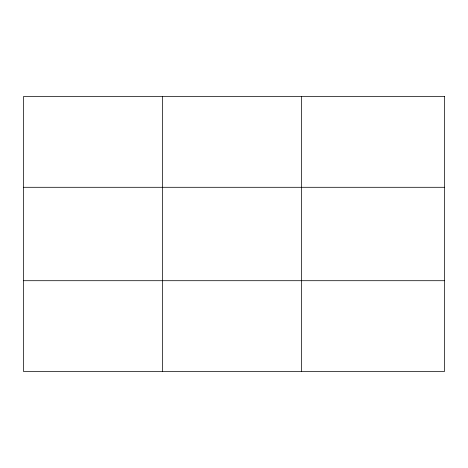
<?xml version="1.0" encoding="UTF-8"?>
<svg xmlns="http://www.w3.org/2000/svg" width="468" height="468" viewBox="0 0 468 468"><rect width="100%" height="100%" fill="white"/><g stroke="black" fill="none" stroke-linecap="round" stroke-linejoin="round"><path stroke-width="0.7" d="M162.396 96.624L162.396 371.376M301.392 96.624L301.392 371.376M23.4 187.294L444.6 187.294M23.4 280.706L444.6 280.706M444.6 96.624L444.6 371.376L23.4 371.376L23.4 96.624L444.6 96.624"/></g></svg>
